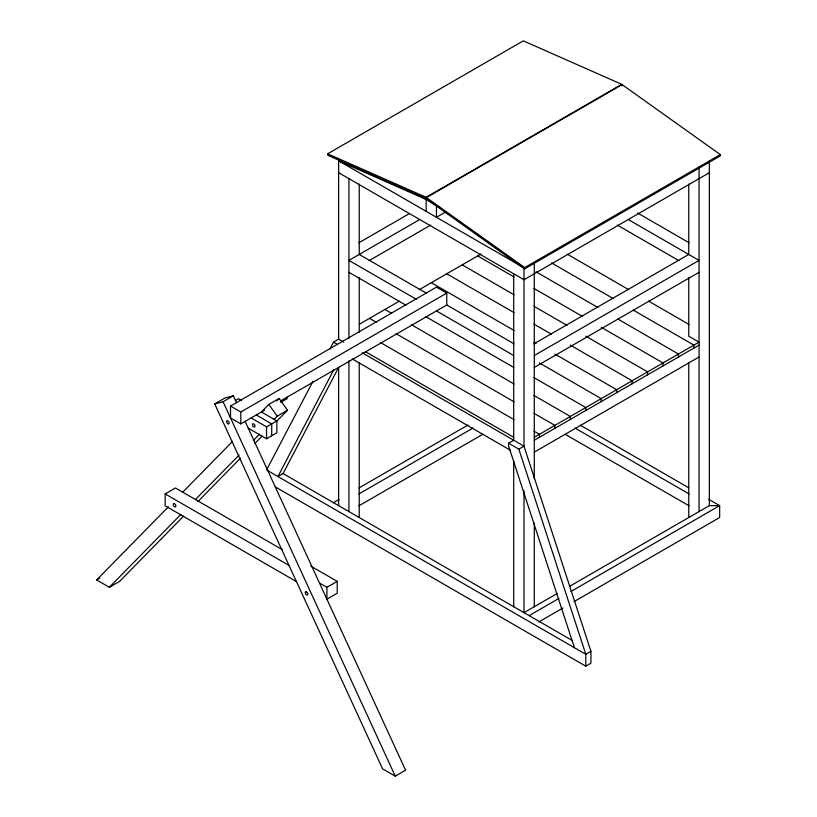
<?xml version="1.0" encoding="UTF-8"?>
<svg xmlns="http://www.w3.org/2000/svg" width="817" height="817" viewBox="0 0 817 817"><rect width="100%" height="100%" fill="white"/><g stroke="black" fill="none" stroke-linecap="round" stroke-linejoin="round"><path stroke-width="1.23" d="M426.413 197.571L426.28 198.797L524.565 268.885L720.216 155.924L720.359 154.627L622.074 84.611L426.413 197.571L524.698 267.588L524.565 268.885M621.941 85.836L622.074 84.611M266.556 469.969L312.942 381.386M329.966 348.869L333.489 342.149L338.636 339.167L343.783 342.149M333.785 369.815L277.913 476.525L283.06 473.554L338.636 367.405L338.636 505.641M183.672 516.089L119.65 581.347L109.355 587.29L96.641 579.958L168.373 506.836M182.753 492.181L232.6 441.364M276.963 420.98L287.492 410.246L279.148 398.461L268.854 404.405L261.409 412.003L276.851 420.918L276.851 432.806L266.556 438.749L248.256 428.19M276.667 400.994L279.148 398.461M109.355 587.29L180.863 514.404M195.457 499.524L239.075 455.059M253.311 440.537L259.551 434.184M274.114 419.335L277.198 416.19L287.492 410.246M197.898 501.577L240.586 458.071M254.812 443.57L261.92 436.319M327.637 153.81L523.288 40.85L621.798 84.345L426.137 197.305L327.637 153.81L327.77 155.271L426.28 198.766L426.137 197.305M358.816 242.802L409.348 213.625M419.642 219.569L348.93 260.398L416.241 299.257M445.735 211.94L436.462 217.291L436.462 205.404L440.588 208.335M369.121 260.633L430.63 225.124M245.069 421.255L405.569 770.206L395.275 776.15L382.57 768.817L214.718 403.904L225.022 397.961L233.366 395.806L236.552 402.75M214.718 403.904L223.061 401.76L233.366 395.806M359.603 324.094L399.319 301.167M419.182 289.698L480.968 254.026M235.306 400.504L238.401 398.716L241.577 400.555M264.494 410.216L240.811 423.89L230.517 417.947L230.517 406.059L436.462 287.145L446.766 293.099L446.766 304.986L280.527 400.963M230.517 406.059L240.811 412.003L446.766 293.099M280.619 402.393L287.145 398.625L287.145 397.133M524.698 267.588L720.359 154.627M251.105 417.947L266.556 426.862L276.851 420.918M709.35 172.704L523.993 279.72L338.636 172.704M296.54 581.663L165.167 505.815L165.167 493.917L175.461 487.974L282.273 549.637M96.641 579.958L99.735 578.17M533.879 343.865L688.751 254.455L688.751 184.019M534.287 355.518L699.056 260.398L628.344 219.569M534.287 367.415L699.056 272.286M333.489 502.669L338.994 499.493M358.816 488.045L467.835 425.106M358.816 493.989L473.053 428.037M358.816 505.876L482.939 434.215M574.422 647.718L508.552 445.837L508.552 443.212L513.699 440.24L513.699 273.777M534.287 437.269L699.056 342.149L688.751 336.195L688.751 277.77M508.552 443.212L518.846 449.156L523.993 446.184L523.993 267.823M534.287 440.24L699.056 345.121M534.287 452.128L699.056 357.009M326.912 587.311L337.217 581.357L337.217 593.254L326.912 599.198L326.912 587.311L319.467 583.011M557.357 593.397L523.993 612.658L523.993 490.905M569.439 586.422L709.35 505.641L719.644 505.641L719.644 517.529L574.014 601.618M529.14 615.63L558.879 598.463M570.991 591.467L719.644 505.641L708.594 499.258M538.709 622.003L562.974 607.981M362.115 352.73L523.993 446.184L590.926 651.302L585.779 654.274L267.588 470.561M275.288 486.901L585.779 666.161L590.926 663.19L590.926 651.302M431.315 201.728L338.636 160.816L338.401 158.314M637.546 212.992L689.17 242.802M617.356 225.124L678.866 260.633M567.243 254.158L628.753 289.667M648.524 301.085L689.17 324.543M551.577 262.941L613.363 298.613M633.226 310.082L693.909 345.121L693.909 348.093M421.021 196.478L435.43 204.801M536.126 271.867L597.911 307.539M617.775 318.998L678.457 354.037L678.457 357.009M522.9 267.19L338.636 160.816L338.636 339.167M477.659 255.935L514.067 276.963M533.92 288.421L582.47 316.455M601.23 327.28L663.016 362.952L663.016 365.924M462.208 264.861L514.067 294.794M533.92 306.263L567.018 325.37M585.779 336.195L647.564 371.868L647.564 374.84M446.766 273.777L514.067 312.635M533.92 324.094L551.577 334.286M570.337 345.121L632.123 380.793L632.123 383.765M431.315 282.692L514.067 330.466M533.92 341.935L536.126 343.201M554.886 354.037L616.672 389.709L616.672 392.681M426.535 293.303L359.235 254.455L359.235 184.019M446.766 304.986L514.067 343.845M539.445 362.952L601.23 398.625L601.23 401.596M436.462 310.93L513.699 355.518M533.92 377.607L585.779 407.54L585.779 410.512M348.93 272.286L406.049 305.262M425.82 316.679L513.699 367.415M384.981 309.449L391.598 313.268M411.451 324.737L514.067 383.97M533.92 395.438L570.337 416.456L570.337 419.438M580.366 425.228L688.7 487.769M574.933 428.037L689.17 493.989M369.529 318.364L376.147 322.184M396.01 333.653L514.067 401.811M533.92 413.279L554.886 425.381L554.886 428.353M565.047 434.215L689.17 505.876M380.559 342.568L514.067 419.642M533.92 431.11L539.445 434.297L539.445 437.269M365.413 351.657L513.699 437.269M333.489 342.149L337.605 344.519M352.229 358.908L510.4 450.228M256.262 414.975L271.704 423.89L271.704 435.778M283.06 473.554L571.9 640.314M310.838 566.14L337.217 581.357M165.167 493.917L289.198 565.527M445.735 212.011L450.882 215.678M457.06 220.09L461.176 223.031M465.302 225.962L471.48 230.374M474.565 232.579L481.775 237.716M484.859 239.922L492.069 245.059M494.132 246.53L501.342 251.667M505.457 254.608L511.636 259.009M516.783 262.686L521.93 266.362M268.854 404.405L277.198 416.19M223.061 401.76L395.275 776.15M518.846 449.156L585.779 654.274L585.779 666.161M709.35 160.816L709.35 505.641M699.056 166.76L699.056 511.585M688.751 362.503L688.751 517.529M534.287 263.074L534.287 478.742M534.287 523.084L534.287 606.714M513.699 461.002L513.699 606.714M426.168 199.46L426.168 211.348M359.235 277.77L359.235 332.386M359.235 362.503L359.235 517.529M348.93 178.647L348.93 338.33M348.93 360.808L348.93 511.585M266.556 426.862L266.556 438.749M240.811 412.003L240.811 423.89M252.463 424.452L252.463 424.82A1.818 1.052 60 0 0 254.199 427.066L254.495 427.046A1.818 1.052 60 0 0 255.006 426.382L255.016 425.994A1.818 1.052 60 0 0 253.28 423.757L252.984 423.768A1.818 1.052 60 0 0 252.463 424.442M226.615 421.398L226.605 421.786A1.818 1.052 60 0 0 227.851 423.839A1.818 1.052 60 0 0 229.158 423.339L229.158 422.961A1.818 1.052 60 0 0 227.923 420.908A1.818 1.052 60 0 0 226.615 421.398M173.929 503.64L173.664 503.721A1.818 1.052 60 0 0 173.664 505.825L173.929 506.213A1.818 1.052 60 0 0 175.216 506.959L175.481 506.877A1.818 1.052 60 0 0 175.481 504.773L175.216 504.385A1.818 1.052 60 0 0 173.929 503.64M306.212 591.753L305.895 591.722A1.818 1.052 60 0 0 305.895 594.296L307.182 595.042A1.818 1.052 60 0 0 307.182 592.468L306.212 591.753"/></g></svg>
